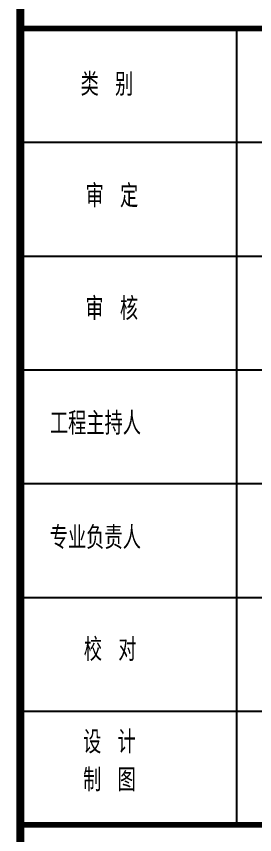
# Model space of a CAD drawing. Extents: x 1162612 to 1711260, y -157368 to 197905.
# Drawn here: x 1672103 to 1674195, y 173084 to 180276 of the extents above; entities that cross this region are included whole.
import ezdxf

# ---------------------------------------------------------------- set-up
doc = ezdxf.new("R2010")
doc.units = 0
doc.header["$LTSCALE"] = 1000
doc.header["$MEASUREMENT"] = 0
for name, color, linetype in [('PP-PM-TK', 7, 'CONTINUOUS'), ('PUB_TEXT', 7, 'CONTINUOUS'), ('PUB_TITLE', 4, 'CONTINUOUS')]:
    doc.layers.add(name, color=color, linetype=linetype)
doc.styles.add('TQ', font='txt.shx', dxfattribs={"width": 0.8, "bigfont": 'hztxt.shx'})

msp = doc.modelspace()

# ---------------------------------------------------------------- linework, layer by layer
at = {"layer": 'PP-PM-TK', "color": 4}
for points, const_width in [([(1672138.3, 196904.7), (1672138.3, 156904.7)], 70), ([(1672138.3, 173168.8), (1677638.3, 173168.8)], 20)]:
    msp.add_lwpolyline(points, dxfattribs=dict(at, const_width=const_width))
at = {"layer": 'PUB_TITLE', "color": 4}
for p, q in [((1674038.2, 173168.8), (1674038.2, 180168.8)), ((1672138.3, 179168.8), (1677638.3, 179168.8)), ((1672138.3, 178168.8), (1677638.3, 178168.8)), ((1672138.3, 177168.8), (1677638.3, 177168.8)), ((1672138.3, 176168.8), (1677638.3, 176168.8)), ((1672138.3, 175168.8), (1677638.3, 175168.8)), ((1672138.3, 174168.8), (1677638.3, 174168.8)), ((1672138.3, 173168.8), (1677638.3, 173168.8))]:
    msp.add_line(p, q, dxfattribs=at)
at = {"layer": 'PUB_TITLE', "color": 4, "const_width": 50}
for points in [[(1672138.3, 180168.8), (1677638.3, 180168.8)], [(1672138.3, 173168.8), (1677638.3, 173168.8)]]:
    msp.add_lwpolyline(points, dxfattribs=at)

# ---------------------------------------------------------------- texts
at = {"layer": 'PUB_TEXT', "color": 2, "char_height": 200, "width": 1679.83, "attachment_point": 1, "style": 'TQ'}
for s, insert in [('类 别', (1672666.9, 179777.8)), ('审 定', (1672710.6, 178797.5)), ('审 核', (1672708.8, 177806.3)), ('工程主持人', (1672397.4, 176798.4)), ('专业负责人', (1672396.3, 175794.4)), ('校 对', (1672695.3, 174810.2)), ('设 计 \\P制 图', (1672688.6, 173997.3))]:
    msp.add_mtext(s, dxfattribs=dict(at, insert=insert))

doc.saveas('drawing.dxf')
